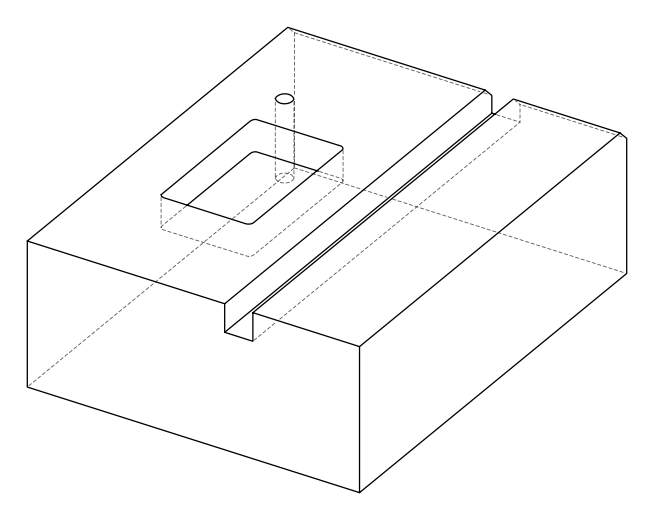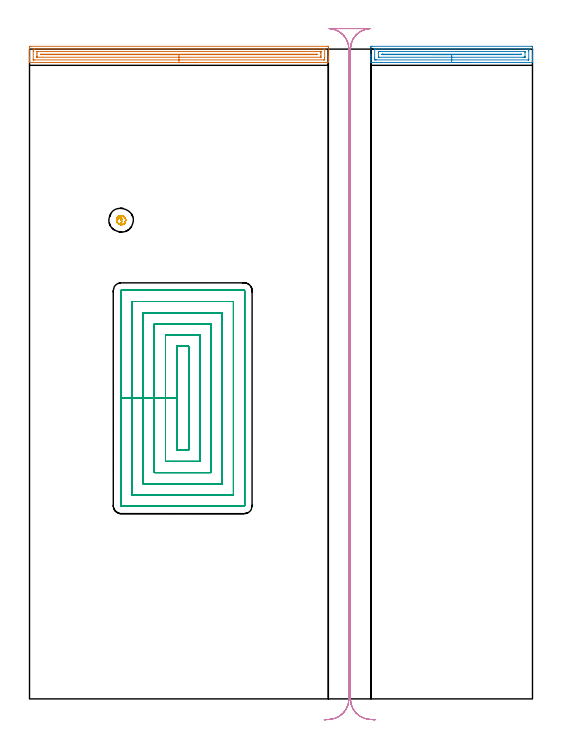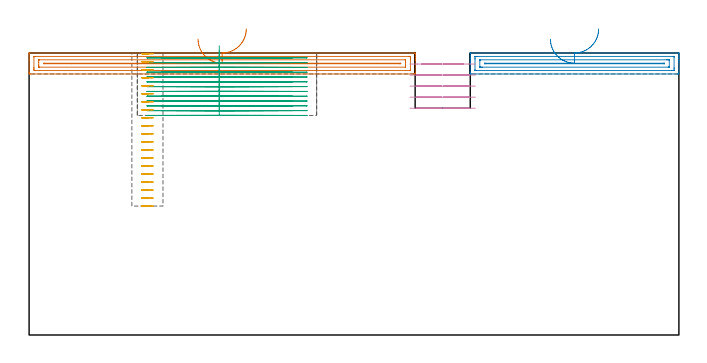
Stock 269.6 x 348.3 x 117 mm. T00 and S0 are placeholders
(PLAN: 5 operations, 3 tool changes, 58.1 min)
(1 AREA_MILL | FG_CHAMFER_SURFACE | UGT0205_001 | 5.28 min | 6269 mm3)
(2 AREA_MILL_1 | FG_CHAMFER_SURFACE_1 | UGT0205_001 | 2.93 min | 3476 mm3)
(3 MILL_RECTANGULAR_POCKET | POCKET_RECTANGULAR_STRAIGHT | NXT0201_009 | Follow Part, ap 2, ae 75% | 39.94 min | 238020 mm3)
(4 MILL_RECTANGULAR_SLOT | SLOT_RECTANGULAR | UGT0201_105 | Follow Part, ap 5.5, ae 75% | 7.97 min | 181533 mm3)
(5 MILL_BLIND_HOLE_FROM_SOLID_MATERIAL | STEP1POCKET | NXT0201_009 | Spiral | 2.02 min | 8269 mm3)
(TOOL UGT0205_001 | Chamfer Mill 20 x 3 x 45 deg. | D20 FL50 Z2)
(TOOL NXT0201_009 | ENDMILL 8mm [2P460-0800-NA 1630] | D8 FL26 Z6)
(TOOL UGT0201_105 | End Mill 22 mm | D22 FL25 Z2)
(OP 1 AREA_MILL)
G17 G21 G94 G90
T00 M6
G54
G17 G0 G90 X90.1 Y341.1 S1061 M3
G43 Z127. H0
G94 G1 X90.062 Z126.128 F250.
X89.948 Z125.263
X89.759 Z124.412
X89.497 Z123.58
X89.163 Z122.774
X88.76 Z122.
X88.292 Z121.264
X87.76 Z120.572
X87.171 Z119.929
X86.528 Z119.34
X85.836 Z118.808
X85.1 Z118.34
X84.326 Z117.937
X83.52 Z117.603
X82.688 Z117.341
X81.836 Z117.152
X80.972 Z117.038
X80.1 Z117.
X0.168
X0.01 Y341.102 Z116.988
X0.002 Y341.248 Z116.844
X0. Y341.401 Z116.699
Y341.718 Z116.382
Y342.378 Z115.717
Y343.586 Z114.511
Y344.133 Z113.961
Y349.126 Z108.971
X0.003 Y349.4 Z108.697
X0.01 Y349.792 Z108.305
X0.211 Y349.797 Z108.302
X0.614 Y349.8 Z108.3
X159.586 Y349.799 Z108.301
X159.989 Y349.796 Z108.302
X160.19 Y349.792 Z108.305
X160.2 Y349.4 Z108.697
Y344.133 Z113.961
Y343.586 Z114.511
Y343.256 Z114.84
Y342.708 Z115.388
Y342.378 Z115.717
Y341.718 Z116.382
Y341.401 Z116.699
X160.198 Y341.248 Z116.844
X160.19 Y341.102 Z116.988
X160.032 Y341.1 Z117.
X80.1
Y342.514 Z115.586
X2.401 Y342.515 Z115.585
X2.26 Y342.516 Z115.584
X2.047 Y342.521 Z115.579
X2.009 Y342.528 Z115.572
X2.005 Y342.556 Z115.544
X2.002 Y342.587 Z115.513
X2. Y342.771 Z115.329
Y347.16 Z110.94
X2.003 Y347.644 Z110.456
X2.009 Y348.029 Z110.071
X2.033 Y348.379 Z109.721
X2.401 Y348.384 Z109.716
X2.54 Y348.385 Z109.715
X157.799
X157.94 Y348.384 Z109.716
X158.153 Y348.379 Z109.721
X158.191 Y348.372 Z109.728
X158.195 Y348.344 Z109.756
X158.198 Y348.313 Z109.787
X158.2 Y348.129 Z109.971
Y343.74 Z114.36
X158.197 Y343.256 Z114.844
X158.191 Y342.871 Z115.229
X158.167 Y342.521 Z115.579
X157.799 Y342.516 Z115.584
X157.66 Y342.515 Z115.585
X80.1 Y342.514 Z115.586
Y343.928 Z114.172
X4.117 Y343.929 Z114.171
X4.062 Y343.93 Z114.17
X4.026 Y343.933 Z114.167
X4.012 Y343.935 Z114.165
X4.01 Y343.951 Z114.149
X4.003 Y344.133 Z113.967
X4.001 Y344.316 Z113.784
X4. Y345.011 Z113.089
Y346.072 Z112.028
X4.004 Y346.767 Z111.333
X4.007 Y346.943 Z111.157
X4.013 Y346.965 Z111.135
X4.032 Y346.967 Z111.133
X4.083 Y346.97 Z111.13
X4.187 Y346.971 Z111.129
X156.083
X156.138 Y346.97 Z111.13
X156.174 Y346.967 Z111.133
X156.188 Y346.965 Z111.135
X156.19 Y346.949 Z111.151
X156.197 Y346.767 Z111.333
X156.199 Y346.584 Z111.516
X156.2 Y345.889 Z112.211
Y344.828 Z113.272
X156.197 Y344.133 Z113.967
X156.193 Y343.957 Z114.143
X156.187 Y343.935 Z114.165
X156.168 Y343.933 Z114.167
X156.117 Y343.93 Z114.17
X156.013 Y343.929 Z114.171
X80.1 Y343.928 Z114.172
Y345.343 Z112.757
X6.529
X6.31 Y345.344 Z112.756
X6.201 Y345.346 Z112.754
X6.01 Y345.354 Z112.746
X6.008 Y345.45 Z112.65
X6.01 Y345.546 Z112.554
X6.201 Y345.554 Z112.546
X6.311 Y345.556 Z112.544
X17.66 Y345.557 Z112.543
X153.671
X153.89 Y345.556 Z112.544
X153.999 Y345.554 Z112.546
X154.19 Y345.546 Z112.554
X154.192 Y345.45 Z112.65
X154.19 Y345.354 Z112.746
X153.999 Y345.346 Z112.754
X153.889 Y345.344 Z112.756
X144.18 Y345.343 Z112.757
X80.1
X79.228 Z112.795
X78.364 Z112.909
X77.512 Z113.098
X76.68 Z113.36
X75.874 Z113.694
X75.1 Z114.097
X74.364 Z114.566
X73.672 Z115.097
X73.029 Z115.686
X72.44 Z116.329
X71.908 Z117.022
X71.44 Z117.757
X71.037 Z118.531
X70.703 Z119.337
X70.441 Z120.169
X70.252 Z121.021
X70.138 Z121.886
X70.1 Z122.757
G0 Z127.
M5
M2
(OP 2 AREA_MILL_1)
G17 G21 G94 G90
T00 M6
G54
G17 G0 G90 X236.3 Y341.1 S1061 M3
G43 Z127. H0
G94 G1 X236.262 Z126.128 F250.
X236.148 Z125.263
X235.959 Z124.412
X235.697 Z123.58
X235.363 Z122.774
X234.96 Z122.
X234.492 Z121.264
X233.96 Z120.572
X233.371 Z119.929
X232.728 Z119.34
X232.036 Z118.808
X231.3 Z118.34
X230.526 Z117.937
X229.72 Z117.603
X228.888 Z117.341
X228.036 Z117.152
X227.172 Z117.038
X226.3 Z117.
X183.128
X183.01 Y341.102 Z116.989
X183.002 Y341.213 Z116.879
X183. Y341.33 Z116.769
Y342.005 Z116.094
Y342.75 Z115.349
Y343.256 Z114.841
Y343.508 Z114.589
Y344.133 Z113.963
Y344.386 Z113.711
Y345.011 Z113.083
Y345.447 Z112.647
Y349.087 Z109.009
X183.003 Y349.4 Z108.697
X183.01 Y349.791 Z108.305
X183.172 Y349.796 Z108.302
X183.573 Y349.8 Z108.3
X269.027 Y349.799 Z108.301
X269.428 Y349.796 Z108.302
X269.59 Y349.791 Z108.305
X269.6 Y349.4 Z108.697
Y345.011 Z113.083
Y344.386 Z113.711
Y344.133 Z113.963
Y343.508 Z114.589
Y343.256 Z114.841
Y342.75 Z115.349
Y342.005 Z116.094
Y341.33 Z116.769
X269.598 Y341.213 Z116.879
X269.59 Y341.102 Z116.989
X269.472 Y341.1 Z117.
X226.3
Y342.514 Z115.586
X186.105
X185.353 Y342.516 Z115.584
X185.212 Y342.517 Z115.583
X185.029 Y342.521 Z115.579
X185.01 Y342.581 Z115.519
X185.004 Y342.723 Z115.377
X185.001 Y343.256 Z114.844
X185. Y343.604 Z114.496
X185.001 Y347.992 Z110.108
X185.009 Y348.341 Z109.759
X185.011 Y348.38 Z109.72
X185.026 Y348.381 Z109.719
X185.072 Y348.384 Z109.716
X185.165 Y348.385 Z109.715
X185.353 Y348.386 Z109.714
X266.495
X267.247 Y348.384 Z109.716
X267.387 Y348.383 Z109.717
X267.571 Y348.379 Z109.721
X267.59 Y348.319 Z109.781
X267.596 Y348.177 Z109.923
X267.599 Y347.644 Z110.456
X267.6 Y347.296 Z110.804
X267.599 Y342.908 Z115.192
X267.591 Y342.559 Z115.541
X267.589 Y342.52 Z115.58
X267.574 Y342.519 Z115.581
X267.528 Y342.516 Z115.584
X267.435 Y342.515 Z115.585
X267.247 Y342.514 Z115.586
X226.3
Y343.928 Z114.172
X187.341 Y343.929 Z114.171
X187.134 Y343.93 Z114.17
X187.065 Y343.932 Z114.168
X187.018 Y343.935 Z114.165
X187.01 Y344.002 Z114.098
X187.004 Y344.133 Z113.967
X187.001 Y344.264 Z113.836
Y346.767 Z111.333
X187.002 Y346.896 Z111.204
X187.008 Y346.942 Z111.158
X187.013 Y346.965 Z111.135
X187.031 Y346.966 Z111.134
X187.134 Y346.969 Z111.131
X187.816 Y346.971 Z111.129
X188.024 Y346.972 Z111.128
X265.259 Y346.971 Z111.129
X265.466 Y346.97 Z111.13
X265.535 Y346.968 Z111.132
X265.582 Y346.965 Z111.135
X265.59 Y346.898 Z111.202
X265.596 Y346.767 Z111.333
X265.599 Y346.636 Z111.464
Y344.133 Z113.967
X265.598 Y344.004 Z114.096
X265.592 Y343.958 Z114.142
X265.587 Y343.935 Z114.165
X265.569 Y343.934 Z114.166
X265.466 Y343.931 Z114.169
X264.784 Y343.929 Z114.171
X264.576 Y343.928 Z114.172
X226.3
Y345.343 Z112.757
X189.25
X189.141 Y345.344 Z112.756
X189.069 Y345.346 Z112.754
X189.018 Y345.349 Z112.751
X189.01 Y345.363 Z112.737
X189.008 Y345.45 Z112.65
X189.01 Y345.537 Z112.563
X189.018 Y345.551 Z112.549
X189.069 Y345.554 Z112.546
X189.141 Y345.556 Z112.544
X189.25 Y345.557 Z112.543
X189.586
X263.35
X263.459 Y345.556 Z112.544
X263.531 Y345.554 Z112.546
X263.582 Y345.551 Z112.549
X263.59 Y345.537 Z112.563
X263.592 Y345.45 Z112.65
X263.59 Y345.363 Z112.737
X263.582 Y345.349 Z112.751
X263.531 Y345.346 Z112.754
X263.459 Y345.344 Z112.756
X263.35 Y345.343 Z112.757
X263.132
X226.3
X225.428 Z112.795
X224.564 Z112.909
X223.712 Z113.098
X222.88 Z113.36
X222.074 Z113.694
X221.3 Z114.097
X220.564 Z114.566
X219.872 Z115.097
X219.229 Z115.686
X218.64 Z116.329
X218.108 Z117.022
X217.64 Z117.757
X217.237 Z118.531
X216.903 Z119.337
X216.641 Z120.169
X216.452 Z121.021
X216.338 Z121.886
X216.3 Z122.757
G0 Z127.
M5
M2
(OP 3 MILL_RECTANGULAR_POCKET)
G17 G21 G94 G90
T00 M6
G54
G17 G0 G90 X78.9 Y179.782 S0 M3
G43 Z127. H1
Z120.
G94 G1 Y161.15 Z115.008 F250.
Y133.3 F500.
X85.3
Y189.
X78.9
Y161.15
X72.9
Y127.3
X91.3
Y195.
X72.9
Y161.15
X66.9
Y121.3
X97.3
Y201.
X66.9
Y161.15
X60.9
Y115.3
X103.3
Y207.
X60.9
Y161.15
X54.9
Y109.3
X109.3
Y213.
X54.9
Y161.15
X48.9
Y103.5
G3 X49.1 Y103.3 R0.2
G1 X115.1
G3 X115.3 Y103.5 R0.2
G1 Y218.8
G3 X115.1 Y219. R0.2
G1 X49.1
G3 X48.9 Y218.8 R0.2
G1 Y161.15
Y160.15
G0 X78.9 Y179.782 Z118.008
G1 Y161.15 Z113.015 F250.
Y133.3 F500.
X85.3
Y189.
X78.9
Y161.15
X72.9
Y127.3
X91.3
Y195.
X72.9
Y161.15
X66.9
Y121.3
X97.3
Y201.
X66.9
Y161.15
X60.9
Y115.3
X103.3
Y207.
X60.9
Y161.15
X54.9
Y109.3
X109.3
Y213.
X54.9
Y161.15
X48.9
Y103.5
G3 X49.1 Y103.3 R0.2
G1 X115.1
G3 X115.3 Y103.5 R0.2
G1 Y218.8
G3 X115.1 Y219. R0.2
G1 X49.1
G3 X48.9 Y218.8 R0.2
G1 Y161.15
Y160.15
G0 X78.9 Y179.782 Z116.015
G1 Y161.15 Z111.023 F250.
Y133.3 F500.
X85.3
Y189.
X78.9
Y161.15
X72.9
Y127.3
X91.3
Y195.
X72.9
Y161.15
X66.9
Y121.3
X97.3
Y201.
X66.9
Y161.15
X60.9
Y115.3
X103.3
Y207.
X60.9
Y161.15
X54.9
Y109.3
X109.3
Y213.
X54.9
Y161.15
X48.9
Y103.5
G3 X49.1 Y103.3 R0.2
G1 X115.1
G3 X115.3 Y103.5 R0.2
G1 Y218.8
G3 X115.1 Y219. R0.2
G1 X49.1
G3 X48.9 Y218.8 R0.2
G1 Y161.15
Y160.15
G0 X78.9 Y179.782 Z114.023
G1 Y161.15 Z109.031 F250.
Y133.3 F500.
X85.3
Y189.
X78.9
Y161.15
X72.9
Y127.3
X91.3
Y195.
X72.9
Y161.15
X66.9
Y121.3
X97.3
Y201.
X66.9
Y161.15
X60.9
Y115.3
X103.3
Y207.
X60.9
Y161.15
X54.9
Y109.3
X109.3
Y213.
X54.9
Y161.15
X48.9
Y103.5
G3 X49.1 Y103.3 R0.2
G1 X115.1
G3 X115.3 Y103.5 R0.2
G1 Y218.8
G3 X115.1 Y219. R0.2
G1 X49.1
G3 X48.9 Y218.8 R0.2
G1 Y161.15
Y160.15
G0 X78.9 Y179.782 Z112.031
G1 Y161.15 Z107.038 F250.
Y133.3 F500.
X85.3
Y189.
X78.9
Y161.15
X72.9
Y127.3
X91.3
Y195.
X72.9
Y161.15
X66.9
Y121.3
X97.3
Y201.
X66.9
Y161.15
X60.9
Y115.3
X103.3
Y207.
X60.9
Y161.15
X54.9
Y109.3
X109.3
Y213.
X54.9
Y161.15
X48.9
Y103.5
G3 X49.1 Y103.3 R0.2
G1 X115.1
G3 X115.3 Y103.5 R0.2
G1 Y218.8
G3 X115.1 Y219. R0.2
G1 X49.1
G3 X48.9 Y218.8 R0.2
G1 Y161.15
Y160.15
G0 X78.9 Y179.782 Z110.038
G1 Y161.15 Z105.046 F250.
Y133.3 F500.
X85.3
Y189.
X78.9
Y161.15
X72.9
Y127.3
X91.3
Y195.
X72.9
Y161.15
X66.9
Y121.3
X97.3
Y201.
X66.9
Y161.15
X60.9
Y115.3
X103.3
Y207.
X60.9
Y161.15
X54.9
Y109.3
X109.3
Y213.
X54.9
Y161.15
X48.9
Y103.5
G3 X49.1 Y103.3 R0.2
G1 X115.1
G3 X115.3 Y103.5 R0.2
G1 Y218.8
G3 X115.1 Y219. R0.2
G1 X49.1
G3 X48.9 Y218.8 R0.2
G1 Y161.15
Y160.15
G0 X78.9 Y179.782 Z108.046
G1 Y161.15 Z103.054 F250.
Y133.3 F500.
X85.3
Y189.
X78.9
Y161.15
X72.9
Y127.3
X91.3
Y195.
X72.9
Y161.15
X66.9
Y121.3
X97.3
Y201.
X66.9
Y161.15
X60.9
Y115.3
X103.3
Y207.
X60.9
Y161.15
X54.9
Y109.3
X109.3
Y213.
X54.9
Y161.15
X48.9
Y103.5
G3 X49.1 Y103.3 R0.2
G1 X115.1
G3 X115.3 Y103.5 R0.2
G1 Y218.8
G3 X115.1 Y219. R0.2
G1 X49.1
G3 X48.9 Y218.8 R0.2
G1 Y161.15
Y160.15
G0 X78.9 Y179.782 Z106.054
G1 Y161.15 Z101.062 F250.
Y133.3 F500.
X85.3
Y189.
X78.9
Y161.15
X72.9
Y127.3
X91.3
Y195.
X72.9
Y161.15
X66.9
Y121.3
X97.3
Y201.
X66.9
Y161.15
X60.9
Y115.3
X103.3
Y207.
X60.9
Y161.15
X54.9
Y109.3
X109.3
Y213.
X54.9
Y161.15
X48.9
Y103.5
G3 X49.1 Y103.3 R0.2
G1 X115.1
G3 X115.3 Y103.5 R0.2
G1 Y218.8
G3 X115.1 Y219. R0.2
G1 X49.1
G3 X48.9 Y218.8 R0.2
G1 Y161.15
Y160.15
G0 X78.9 Y179.782 Z104.062
G1 Y161.15 Z99.069 F250.
Y133.3 F500.
X85.3
Y189.
X78.9
Y161.15
X72.9
Y127.3
X91.3
Y195.
X72.9
Y161.15
X66.9
Y121.3
X97.3
Y201.
X66.9
Y161.15
X60.9
Y115.3
X103.3
Y207.
X60.9
Y161.15
X54.9
Y109.3
X109.3
Y213.
X54.9
Y161.15
X48.9
Y103.5
G3 X49.1 Y103.3 R0.2
G1 X115.1
G3 X115.3 Y103.5 R0.2
G1 Y218.8
G3 X115.1 Y219. R0.2
G1 X49.1
G3 X48.9 Y218.8 R0.2
G1 Y161.15
Y160.15
G0 X78.9 Y179.782 Z102.069
G1 Y161.15 Z97.077 F250.
Y133.3 F500.
X85.3
Y189.
X78.9
Y161.15
X72.9
Y127.3
X91.3
Y195.
X72.9
Y161.15
X66.9
Y121.3
X97.3
Y201.
X66.9
Y161.15
X60.9
Y115.3
X103.3
Y207.
X60.9
Y161.15
X54.9
Y109.3
X109.3
Y213.
X54.9
Y161.15
X48.9
Y103.5
G3 X49.1 Y103.3 R0.2
G1 X115.1
G3 X115.3 Y103.5 R0.2
G1 Y218.8
G3 X115.1 Y219. R0.2
G1 X49.1
G3 X48.9 Y218.8 R0.2
G1 Y161.15
Y160.15
G0 X78.9 Y179.782 Z100.077
G1 Y161.15 Z95.085 F250.
Y133.3 F500.
X85.3
Y189.
X78.9
Y161.15
X72.9
Y127.3
X91.3
Y195.
X72.9
Y161.15
X66.9
Y121.3
X97.3
Y201.
X66.9
Y161.15
X60.9
Y115.3
X103.3
Y207.
X60.9
Y161.15
X54.9
Y109.3
X109.3
Y213.
X54.9
Y161.15
X48.9
Y103.5
G3 X49.1 Y103.3 R0.2
G1 X115.1
G3 X115.3 Y103.5 R0.2
G1 Y218.8
G3 X115.1 Y219. R0.2
G1 X49.1
G3 X48.9 Y218.8 R0.2
G1 Y161.15
Y160.15
G0 X78.9 Y179.782 Z98.085
G1 Y161.15 Z93.092 F250.
Y133.3 F500.
X85.3
Y189.
X78.9
Y161.15
X72.9
Y127.3
X91.3
Y195.
X72.9
Y161.15
X66.9
Y121.3
X97.3
Y201.
X66.9
Y161.15
X60.9
Y115.3
X103.3
Y207.
X60.9
Y161.15
X54.9
Y109.3
X109.3
Y213.
X54.9
Y161.15
X48.9
Y103.5
G3 X49.1 Y103.3 R0.2
G1 X115.1
G3 X115.3 Y103.5 R0.2
G1 Y218.8
G3 X115.1 Y219. R0.2
G1 X49.1
G3 X48.9 Y218.8 R0.2
G1 Y161.15
Y160.15
G0 X78.9 Y179.782 Z96.092
G1 Y161.15 Z91.1 F250.
Y133.3 F500.
X85.3
Y189.
X78.9
Y161.15
X72.9
Y127.3
X91.3
Y195.
X72.9
Y161.15
X66.9
Y121.3
X97.3
Y201.
X66.9
Y161.15
X60.9
Y115.3
X103.3
Y207.
X60.9
Y161.15
X54.9
Y109.3
X109.3
Y213.
X54.9
Y161.15
X48.9
Y103.5
G3 X49.1 Y103.3 R0.2
G1 X115.1
G3 X115.3 Y103.5 R0.2
G1 Y218.8
G3 X115.1 Y219. R0.2
G1 X49.1
G3 X48.9 Y218.8 R0.2
G1 Y161.15
Y160.15
G0 Z127.
M5
M2
(OP 4 MILL_RECTANGULAR_SLOT)
G17 G21 G94 G90
T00 M6
G54
G17 G0 G90 X185.18 Y-11.191 S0 M3
G43 Z127. H0
Z112.42
G94 G1 X182.188 Y-10.97 F250.
G2 X172. Y0. R11. F500.
G1 Y348.3
G2 X180.223 Y358.944 R11.
G1 X180.23 Y358.973
G3 X177.587 Y359.3 R11.
G1 X165.616
G3 X162.971 Y358.972 R11.
G1 X162.979 Y358.943
G2 X171.2 Y348.3 R11.
G1 Y0.
G2 X161.012 Y-10.97 R11.
G1 X158.02 Y-11.191 F250.
G0 X185.18 Z107.84
G1 X182.188 Y-10.97
G2 X172. Y0. R11. F500.
G1 Y348.3
G2 X182.531 Y359.29 R11.
G1 Y359.3
X160.669
Y359.29
G2 X171.2 Y348.3 R11.
G1 Y0.
G2 X161.012 Y-10.97 R11.
G1 X158.02 Y-11.191 F250.
G0 X185.18 Z103.26
G1 X182.188 Y-10.97
G2 X172. Y0. R11. F500.
G1 Y348.3
G2 X182.531 Y359.29 R11.
G1 Y359.3
X160.669
Y359.29
G2 X171.2 Y348.3 R11.
G1 Y0.
G2 X161.012 Y-10.97 R11.
G1 X158.02 Y-11.191 F250.
G0 X185.18 Z98.68
G1 X182.188 Y-10.97
G2 X172. Y0. R11. F500.
G1 Y348.3
G2 X182.531 Y359.29 R11.
G1 Y359.3
X160.669
Y359.29
G2 X171.2 Y348.3 R11.
G1 Y0.
G2 X161.012 Y-10.97 R11.
G1 X158.02 Y-11.191 F250.
G0 X185.18 Z94.1
G1 X182.188 Y-10.97
G2 X172. Y0. R11. F500.
G1 Y348.3
G2 X182.531 Y359.29 R11.
G1 Y359.3
X160.669
Y359.29
G2 X171.2 Y348.3 R11.
G1 Y0.
G2 X161.012 Y-10.97 R11.
G1 X158.02 Y-11.191 F250.
G0 Z127.
M5
M2
(OP 5 MILL_BLIND_HOLE_FROM_SOLID_MATERIAL)
G17 G21 G94 G90
T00 M6
G54
G17 G0 G90 X49.1 Y256.6 S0 M3
G43 Z127. H1
Z116.675
G94 G3 X49.464 Y257.123 R0.388 F250.
X48.676 Y257.749 R0.97
X47.026 Y256.889 R1.632
X47.237 Y255.009 R1.687
X50.691 Y254.737 R2.45
X47.237 Y255.009 R-2.45
X48.964 Y254.873 R1.225
X49.1 Y256.6 R1.225
G0 Z113.35
G3 X49.464 Y257.123 R0.388
X48.676 Y257.749 R0.97
X47.026 Y256.889 R1.632
X47.237 Y255.009 R1.687
X50.691 Y254.737 R2.45
X47.237 Y255.009 R-2.45
X48.964 Y254.873 R1.225
X49.1 Y256.6 R1.225
G0 Z110.025
G3 X49.464 Y257.123 R0.388
X48.676 Y257.749 R0.97
X47.026 Y256.889 R1.632
X47.237 Y255.009 R1.687
X50.691 Y254.737 R2.45
X47.237 Y255.009 R-2.45
X48.964 Y254.873 R1.225
X49.1 Y256.6 R1.225
G0 Z106.7
G3 X49.464 Y257.123 R0.388
X48.676 Y257.749 R0.97
X47.026 Y256.889 R1.632
X47.237 Y255.009 R1.687
X50.691 Y254.737 R2.45
X47.237 Y255.009 R-2.45
X48.964 Y254.873 R1.225
X49.1 Y256.6 R1.225
G0 Z103.375
G3 X49.464 Y257.123 R0.388
X48.676 Y257.749 R0.97
X47.026 Y256.889 R1.632
X47.237 Y255.009 R1.687
X50.691 Y254.737 R2.45
X47.237 Y255.009 R-2.45
X48.964 Y254.873 R1.225
X49.1 Y256.6 R1.225
G0 Z100.05
G3 X49.464 Y257.123 R0.388
X48.676 Y257.749 R0.97
X47.026 Y256.889 R1.632
X47.237 Y255.009 R1.687
X50.691 Y254.737 R2.45
X47.237 Y255.009 R-2.45
X48.964 Y254.873 R1.225
X49.1 Y256.6 R1.225
G0 Z96.725
G3 X49.464 Y257.123 R0.388
X48.676 Y257.749 R0.97
X47.026 Y256.889 R1.632
X47.237 Y255.009 R1.687
X50.691 Y254.737 R2.45
X47.237 Y255.009 R-2.45
X48.964 Y254.873 R1.225
X49.1 Y256.6 R1.225
G0 Z93.4
G3 X49.464 Y257.123 R0.388
X48.676 Y257.749 R0.97
X47.026 Y256.889 R1.632
X47.237 Y255.009 R1.687
X50.691 Y254.737 R2.45
X47.237 Y255.009 R-2.45
X48.964 Y254.873 R1.225
X49.1 Y256.6 R1.225
G0 Z90.075
G3 X49.464 Y257.123 R0.388
X48.676 Y257.749 R0.97
X47.026 Y256.889 R1.632
X47.237 Y255.009 R1.687
X50.691 Y254.737 R2.45
X47.237 Y255.009 R-2.45
X48.964 Y254.873 R1.225
X49.1 Y256.6 R1.225
G0 Z86.75
G3 X49.464 Y257.123 R0.388
X48.676 Y257.749 R0.97
X47.026 Y256.889 R1.632
X47.237 Y255.009 R1.687
X50.691 Y254.737 R2.45
X47.237 Y255.009 R-2.45
X48.964 Y254.873 R1.225
X49.1 Y256.6 R1.225
G0 Z83.425
G3 X49.464 Y257.123 R0.388
X48.676 Y257.749 R0.97
X47.026 Y256.889 R1.632
X47.237 Y255.009 R1.687
X50.691 Y254.737 R2.45
X47.237 Y255.009 R-2.45
X48.964 Y254.873 R1.225
X49.1 Y256.6 R1.225
G0 Z80.1
G3 X49.464 Y257.123 R0.388
X48.676 Y257.749 R0.97
X47.026 Y256.889 R1.632
X47.237 Y255.009 R1.687
X50.691 Y254.737 R2.45
X47.237 Y255.009 R-2.45
X48.964 Y254.873 R1.225
X49.1 Y256.6 R1.225
G0 Z76.775
G3 X49.464 Y257.123 R0.388
X48.676 Y257.749 R0.97
X47.026 Y256.889 R1.632
X47.237 Y255.009 R1.687
X50.691 Y254.737 R2.45
X47.237 Y255.009 R-2.45
X48.964 Y254.873 R1.225
X49.1 Y256.6 R1.225
G0 Z73.45
G3 X49.464 Y257.123 R0.388
X48.676 Y257.749 R0.97
X47.026 Y256.889 R1.632
X47.237 Y255.009 R1.687
X50.691 Y254.737 R2.45
X47.237 Y255.009 R-2.45
X48.964 Y254.873 R1.225
X49.1 Y256.6 R1.225
G0 Z70.125
G3 X49.464 Y257.123 R0.388
X48.676 Y257.749 R0.97
X47.026 Y256.889 R1.632
X47.237 Y255.009 R1.687
X50.691 Y254.737 R2.45
X47.237 Y255.009 R-2.45
X48.964 Y254.873 R1.225
X49.1 Y256.6 R1.225
G0 Z66.8
G3 X49.464 Y257.123 R0.388
X48.676 Y257.749 R0.97
X47.026 Y256.889 R1.632
X47.237 Y255.009 R1.687
X50.691 Y254.737 R2.45
X47.237 Y255.009 R-2.45
X48.964 Y254.873 R1.225
X49.1 Y256.6 R1.225
G0 Z63.475
G3 X49.464 Y257.123 R0.388
X48.676 Y257.749 R0.97
X47.026 Y256.889 R1.632
X47.237 Y255.009 R1.687
X50.691 Y254.737 R2.45
X47.237 Y255.009 R-2.45
X48.964 Y254.873 R1.225
X49.1 Y256.6 R1.225
G0 Z60.15
G3 X49.464 Y257.123 R0.388
X48.676 Y257.749 R0.97
X47.026 Y256.889 R1.632
X47.237 Y255.009 R1.687
X50.691 Y254.737 R2.45
X47.237 Y255.009 R-2.45
X48.964 Y254.873 R1.225
X49.1 Y256.6 R1.225
G0 Z56.825
G3 X49.464 Y257.123 R0.388
X48.676 Y257.749 R0.97
X47.026 Y256.889 R1.632
X47.237 Y255.009 R1.687
X50.691 Y254.737 R2.45
X47.237 Y255.009 R-2.45
X48.964 Y254.873 R1.225
X49.1 Y256.6 R1.225
G0 Z53.5
G3 X49.464 Y257.123 R0.388
X48.676 Y257.749 R0.97
X47.026 Y256.889 R1.632
X47.237 Y255.009 R1.687
X50.691 Y254.737 R2.45
X47.237 Y255.009 R-2.45
X48.964 Y254.873 R1.225
X49.1 Y256.6 R1.225
G0 Z127.
M5
M2
